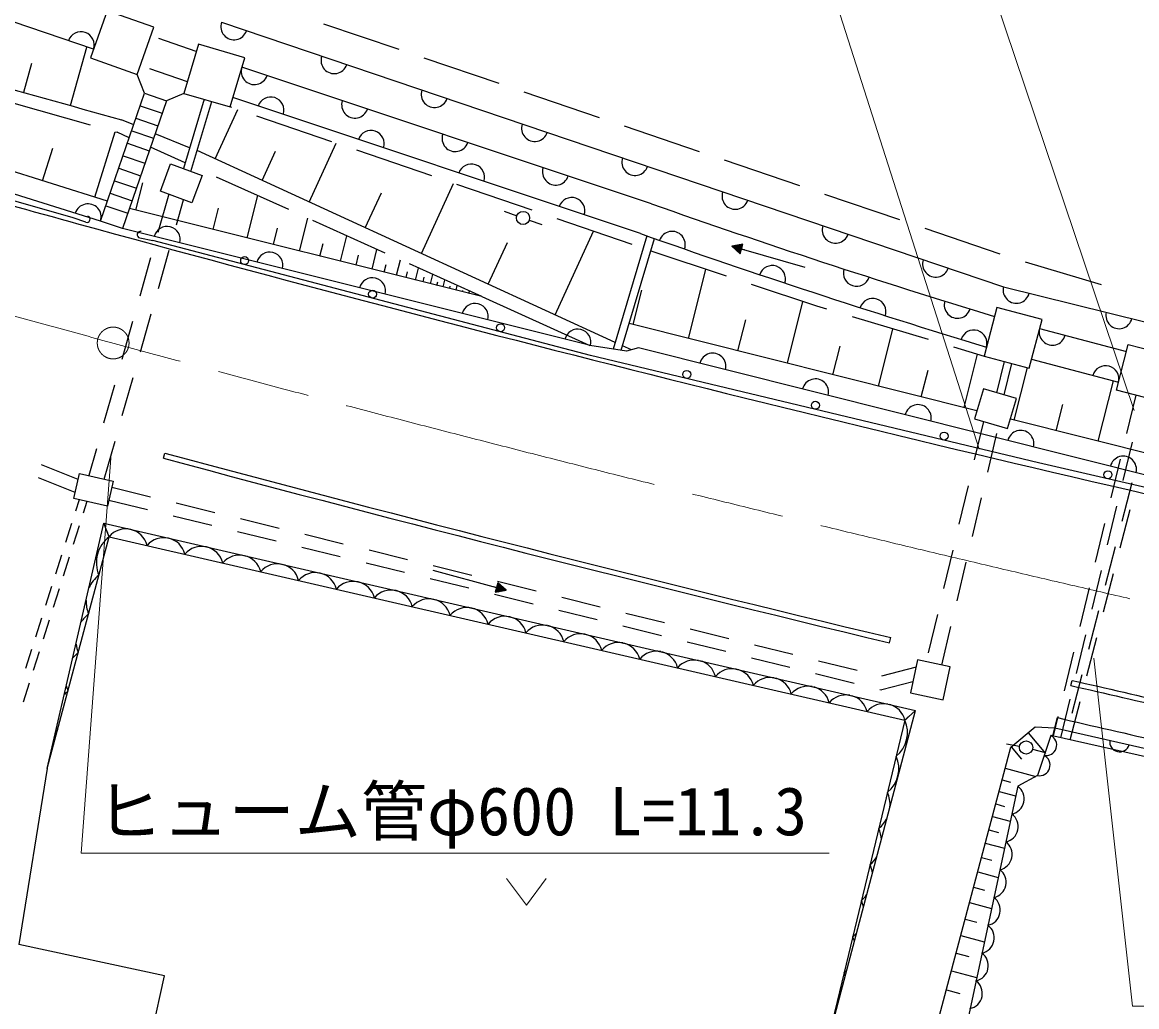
# Model space of a CAD drawing. Units: millimetres, scale not verified. Extents: x 40000 to 679996, y 20000 to 379998.
# Drawn here: x 452310 to 494429, y 244356 to 281571 of the extents above; entities that cross this region are included whole.
import ezdxf
from ezdxf.enums import TextEntityAlignment as Align

# ---------------------------------------------------------------- set-up
doc = ezdxf.new("R2010")
doc.units = ezdxf.units.MM
doc.header["$LTSCALE"] = 999.995
doc.linetypes.add('CHAIN', pattern=[18.5, 12, -1.5, 3.5, -1.5])
for name, color, linetype, lineweight in [('M-BGD', 7, 'Continuous', 25), ('M-BMK', 2, 'CHAIN', 13), ('M-STR-HTXT', 7, 'Continuous', 13)]:
    doc.layers.add(name, color=color, linetype=linetype, lineweight=lineweight)
doc.styles.add('ＭＳ ゴシック', font='')
doc.styles.get('ＭＳ ゴシック').set_extended_font_data('MS Gothic')

msp = doc.modelspace()

# ---------------------------------------------------------------- linework, layer by layer
at = {"layer": 'M-BGD'}
for p, q in [((455001.9, 280550.4), (449451.2, 282442.6)), ((459838.1, 281570.9), (489394.9, 271569.7)), ((463695.2, 281517.8), (466535.4, 280551.8)), ((458887.2, 280472.3), (457470.1, 280964)), ((454133.5, 278425.9), (454754.9, 280634.6)), ((467482.1, 280229.7), (470322.3, 279263.7)), ((452366.6, 278923), (452677.3, 280027.3)), ((458549.3, 279320.4), (457132, 279811.8)), ((476090.9, 274708), (460611.6, 279874)), ((456933.3, 278891.3), (456648.2, 279600.2)), ((458420.7, 278882.4), (457759.9, 278606.8)), ((471269, 278941.7), (474109.2, 277975.6)), ((451988.5, 278509.9), (454876.4, 277697.4)), ((456770.6, 278418.6), (457597.2, 278134)), ((459180.8, 278659.4), (458400.7, 276038.3)), ((458682.4, 275933.3), (459468.7, 278574.9)), ((475675.3, 273581.4), (460273.7, 278722.5)), ((455529.9, 274814.7), (445111.9, 278071.3)), ((459597.4, 276407.2), (460452.9, 278272.3)), ((460224, 278350.7), (460170, 278369.1)), ((464008.4, 277055.5), (461170.1, 278026.9)), ((456520.9, 277693.3), (456056, 277885.1)), ((456607.8, 277945.8), (457434.4, 277661.2)), ((475055.9, 277653.6), (477896.1, 276687.5)), ((455269.4, 274058), (444579.1, 277399.7)), ((455052.7, 274963.9), (455824, 277431.1)), ((455839, 277426.6), (455893.5, 277411.3)), ((456352.6, 277204.4), (455893.2, 277411.3)), ((456445.1, 277473), (457271.7, 277188.5)), ((458633.9, 276822.1), (457330.6, 277359.5)), ((454237.1, 274181.5), (445276.6, 276741)), ((453078.9, 275580.9), (453464.6, 276814.5)), ((456282.3, 277000.3), (457108.9, 276715.7)), ((458464.5, 276252.8), (457153, 276843.7)), ((474721.1, 269469.6), (458916.4, 276719.6)), ((463154.5, 274775.5), (464174.3, 276998.7)), ((467792.9, 275760.2), (464954.6, 276731.7)), ((456119.6, 276527.5), (456946.2, 276242.9)), ((461375.9, 275591.4), (461885.8, 276703)), ((478842.8, 276365.5), (481683, 275399.4)), ((455956.8, 276054.7), (456783.4, 275770.2)), ((455794.1, 275582), (456620.7, 275297.4)), ((456605.3, 274470.7), (456862.7, 275499.6)), ((462381.6, 274488), (459646.4, 275720.3)), ((467394.6, 272830.4), (468610.2, 275480.5)), ((455631.3, 275109.2), (456457.9, 274824.6)), ((457844.6, 275069), (457434.3, 273626.2)), ((465274.5, 273803), (465882.3, 275128)), ((471577.4, 274465), (468739, 275436.4)), ((482629.8, 275077.4), (485469.9, 274111.3)), ((455468.6, 274636.4), (456295.2, 274351.9)), ((458140.7, 273916.7), (458408.6, 274858.8)), ((460807.6, 273419.6), (461207.2, 275017.1)), ((469675.4, 271201.8), (456357.4, 274532.7)), ((459529.6, 273739.3), (459729.4, 274538)), ((470528.6, 274425.4), (470999.5, 274257.5)), ((454708.5, 274011.6), (454237.1, 274181.5)), ((473789.5, 269348.2), (456096, 273773.4)), ((461799.7, 273171.5), (461954.7, 273791.6)), ((462791.7, 272923.4), (463101.9, 274163.5)), ((466028.5, 272844.9), (463293.3, 274077.2)), ((471470.5, 274089.6), (471941.5, 273921.7)), ((475361.9, 273169.8), (472523.5, 274141.2)), ((486416.7, 273789.3), (489256.8, 272823.2)), ((456752.6, 273419.6), (457243.1, 273317.5)), ((464331.9, 272538.2), (464572.6, 273500.8)), ((472448.8, 270511.9), (473897.9, 273670.8)), ((475919.4, 273495.5), (474645.8, 269216.4)), ((474945.1, 269170.4), (476202.8, 273396)), ((457457, 271512.1), (457867.2, 272954.9)), ((463561.8, 272730.8), (463682.2, 273212.1)), ((465527.5, 272239.2), (465714.3, 272986.4)), ((469921.7, 271671.2), (470646.2, 273250.6)), ((479543.1, 273178.2), (479130.9, 273101.7)), ((479130.9, 273101.7), (479439.4, 272817.8)), ((479491.3, 272998), (479130.9, 273101.7)), ((479487.8, 272986), (479151.5, 273082.8)), ((479494.8, 273010), (479158.4, 273106.8)), ((479484.4, 272974), (479172.1, 273063.9)), ((479498.2, 273022), (479185.9, 273111.9)), ((479480.9, 272962), (479192.6, 273044.9)), ((479477.5, 272950), (479213.2, 273026)), ((479501.7, 273034), (479213.4, 273117)), ((479474, 272937.9), (479233.8, 273007.1)), ((479505.1, 273046.1), (479240.8, 273122.1)), ((479470.6, 272925.9), (479254.3, 272988.2)), ((479508.6, 273058.1), (479268.3, 273127.2)), ((479467.1, 272913.9), (479274.9, 272969.2)), ((479463.6, 272901.9), (479295.5, 272950.3)), ((479512, 273070.1), (479295.8, 273132.3)), ((479460.2, 272889.9), (479316, 272931.4)), ((479515.5, 273082.1), (479323.3, 273137.4)), ((479518.9, 273094.1), (479350.8, 273142.5)), ((479522.4, 273106.1), (479378.3, 273147.6)), ((479525.9, 273118.1), (479405.7, 273152.7)), ((479529.3, 273130.1), (479433.2, 273157.8)), ((479439.4, 272817.8), (479543.1, 273178.2)), ((479532.8, 273142.2), (479460.7, 273162.9)), ((479536.2, 273154.2), (479488.2, 273168)), ((481893.8, 272306.7), (479491.3, 272998)), ((479611.4, 272963.4), (479491.3, 272998)), ((479539.7, 273166.2), (479515.7, 273173.1)), ((457160.8, 272664.3), (456750.6, 271221.5)), ((464929.7, 272388.7), (465023.1, 272762.3)), ((466455.5, 272007.1), (466600.6, 272587.1)), ((476062.6, 272925), (478910.4, 271981.5)), ((479456.7, 272877.9), (479336.6, 272912.5)), ((479453.3, 272865.9), (479357.2, 272893.5)), ((479449.8, 272853.9), (479377.7, 272874.6)), ((479446.4, 272841.8), (479398.3, 272855.7)), ((479442.9, 272829.8), (479418.9, 272836.8)), ((490209.4, 272519.3), (493082.7, 271656.9)), ((465991.5, 272123.1), (466064, 272413.1)), ((466815.7, 271917), (466872, 272142.1)), ((469675.4, 271201.8), (466940.2, 272434.1)), ((467175.9, 271826.9), (467288.6, 272277.1)), ((477485.5, 269617.5), (478138.8, 272221.4)), ((467455.6, 271757), (467499.3, 271931.7)), ((467735.2, 271687), (467822.6, 272036.5)), ((467977.7, 271626.4), (468010.5, 271757.4)), ((468220.2, 271565.7), (468285.8, 271827.8)), ((479859.6, 271667), (482332.9, 270847.6)), ((468462.8, 271505), (468484.6, 271592.4)), ((468705.3, 271444.4), (468749, 271619.1)), ((468947.8, 271383.7), (468958.7, 271427.4)), ((469190.3, 271323.1), (469212.2, 271410.4)), ((475402.4, 270140.1), (475729.1, 271442.1)), ((469675.4, 271201.8), (473761.2, 269352.5)), ((481228.8, 268678.4), (481815.8, 271018)), ((482332.9, 270847.6), (482710.8, 270734.4)), ((456773.3, 269107.4), (457183.5, 270550.2)), ((483668.8, 270447.6), (486542.7, 269587)), ((456477.1, 270259.6), (456066.9, 268816.8)), ((488390, 266881.9), (475245.4, 270179.5)), ((479357.2, 269148), (479650.6, 270317.8)), ((490760, 269994.5), (494036.8, 269122.6)), ((484670.7, 267814.9), (485210.4, 269966.1)), ((475151.6, 269138.6), (473761.2, 269352.5)), ((475331.4, 269189.6), (474996.5, 269343.2)), ((475600.1, 269265.8), (475151.6, 269138.6)), ((503257.3, 262327.2), (475600.1, 269265.8)), ((482949.8, 268246.7), (483219.6, 269322.3)), ((487500.7, 269300.2), (488660.8, 268952.8)), ((487905, 267003.5), (488412.1, 269024.9)), ((489413.5, 268753.2), (489133.6, 267568.4)), ((490453, 268836.8), (493738.9, 267961)), ((486287.9, 267409.2), (486541.4, 268419.9)), ((489421.6, 267482.4), (489703.6, 268676.3)), ((489801.4, 266527.8), (490302.1, 268523.6)), ((456089.5, 266702.7), (456499.8, 268145.5)), ((492974.2, 265731.8), (493546.4, 268012.3)), ((455793.4, 267854.9), (455383.1, 266412.1)), ((494392.4, 267478.9), (494039.4, 266021.1)), ((491387.8, 266129.8), (491636.6, 267121.3)), ((488637.4, 266484.3), (488289.5, 265025.2)), ((495399.1, 265123.4), (489654.7, 266564.6)), ((488797.2, 264567.8), (489145.1, 266026.8)), ((455109.6, 265450.3), (454820.3, 264432.7)), ((455405.8, 264298), (455816, 265740.9)), ((493918.2, 264245.2), (494271.1, 265703.1)), ((457643, 265093.6), (457695, 265286.7)), ((493804.1, 265049.1), (493451.2, 263591.3)), ((454422.7, 264284.4), (453030.6, 264842.9)), ((454310.6, 263797.1), (452917.9, 264354.3)), ((494238.2, 264155.4), (493860.4, 262703.8)), ((455698.6, 263990.8), (457155.9, 263635.6)), ((488057.5, 264052.5), (487709.5, 262593.4)), ((454462.7, 263522.2), (454326.8, 263095.2)), ((454756, 263454.8), (454616.5, 263016.5)), ((455586.5, 263503.6), (457043.8, 263148.3)), ((458127.5, 263398.9), (459584.8, 263043.7)), ((488217.3, 262136), (488565.2, 263595)), ((493329.9, 261815.4), (493682.9, 263273.3)), ((458015.3, 262911.5), (459472.6, 262556.2)), ((493806.8, 261704.6), (494184.7, 263156.2)), ((453256.9, 253365.4), (455395.8, 262632.6)), ((454175.1, 262618.8), (453947.6, 261904.1)), ((454464.9, 262540.1), (454237.4, 261825.4)), ((455395.8, 262632.6), (479621, 257044)), ((455591.7, 262124.8), (455395.8, 262632.6)), ((460556.3, 262806.9), (462013.7, 262451.7)), ((493215.9, 262619.3), (492863, 261161.5)), ((453256.9, 253365.4), (455591.7, 262124.8)), ((455591.7, 262124.8), (479578.9, 256592.6)), ((460444.2, 262319.4), (461901.5, 261964.1)), ((462985.2, 262214.9), (464442.6, 261859.7)), ((462873, 261727.3), (464330.4, 261372.1)), ((465414.1, 261622.9), (466871.5, 261267.7)), ((487477.6, 261620.7), (487129.6, 260161.6)), ((493608.5, 261736.1), (493230.6, 260284.4)), ((453795.9, 261427.7), (453568.5, 260713)), ((454085.7, 261349), (453858.2, 260634.3)), ((465301.9, 261135.2), (466759.2, 260780)), ((487637.3, 259704.2), (487985.3, 261163.3)), ((467821.3, 260856.5), (470234.9, 260205.1)), ((467843, 261031), (469300.3, 260675.8)), ((492741.7, 259385.6), (493094.6, 260843.5)), ((493177.1, 259285.2), (493555, 260736.8)), ((467730.8, 260543.1), (469188.1, 260187.9)), ((470283.8, 260386.1), (470186.1, 260024)), ((470261, 260301.6), (470429.9, 260256)), ((470264.2, 260313.7), (470409.1, 260274.6)), ((470267.5, 260325.7), (470388.2, 260293.2)), ((470270.7, 260337.8), (470367.3, 260311.8)), ((470271.8, 260438.6), (471727.9, 260078.5)), ((470274, 260349.9), (470346.4, 260330.3)), ((470277.3, 260362), (470325.5, 260348.9)), ((470280.5, 260374), (470304.7, 260367.5)), ((470597, 260107.4), (470283.8, 260386.1)), ((453416.8, 260236.6), (453189.3, 259521.9)), ((453706.6, 260157.9), (453479.1, 259443.2)), ((470114.2, 260237.6), (470234.9, 260205.1)), ((470159.6, 259950.9), (471615.8, 259590.9)), ((470186.1, 260024), (470597, 260107.4)), ((470189.3, 260036.1), (470213.5, 260029.6)), ((470192.6, 260048.2), (470240.9, 260035.2)), ((470195.8, 260060.2), (470268.2, 260040.7)), ((470199.1, 260072.3), (470295.6, 260046.3)), ((470202.4, 260084.4), (470323, 260051.8)), ((470205.6, 260096.5), (470350.4, 260057.4)), ((470208.9, 260108.5), (470377.8, 260062.9)), ((470212.1, 260120.6), (470405.2, 260068.5)), ((470215.4, 260132.7), (470432.6, 260074)), ((470218.6, 260144.7), (470460, 260079.6)), ((470221.9, 260156.8), (470487.4, 260085.1)), ((470225.1, 260168.9), (470514.8, 260090.7)), ((470228.4, 260180.9), (470542.2, 260096.2)), ((470231.7, 260193), (470569.6, 260101.8)), ((470234.9, 260205.1), (470597, 260107.4)), ((470238.2, 260217.1), (470576.1, 260125.9)), ((470241.4, 260229.2), (470555.2, 260144.5)), ((470244.7, 260241.3), (470534.3, 260163.1)), ((470247.9, 260253.3), (470513.4, 260181.7)), ((470251.2, 260265.4), (470492.6, 260200.3)), ((470254.5, 260277.5), (470471.7, 260218.9)), ((470257.7, 260289.5), (470450.8, 260237.4)), ((492627.7, 260189.5), (492274.7, 258731.7)), ((472698.7, 259838.5), (474154.8, 259478.4)), ((453037.6, 259045.5), (452810.2, 258330.8)), ((472586.5, 259351), (474042.7, 258991)), ((475125.6, 259238.4), (476581.7, 258878.3)), ((486897.6, 259188.9), (486549.7, 257729.8)), ((492978.8, 259316.7), (492600.9, 257865.1)), ((453327.4, 258966.8), (453099.9, 258252.1)), ((475013.5, 258751.1), (476469.6, 258391.1)), ((477552.5, 258638.2), (479008.6, 258278.2)), ((487057.4, 257272.4), (487405.4, 258731.5)), ((485090.8, 258113.3), (485137.3, 258307.8)), ((492153.5, 256955.8), (492506.4, 258413.7)), ((492547.4, 256865.8), (492925.2, 258317.4)), ((452658.5, 257854.4), (452431, 257139.7)), ((452948.3, 257775.7), (452720.8, 257061)), ((477440.4, 258151.1), (478896.6, 257791.2)), ((479979.4, 258038.1), (481435.5, 257678)), ((479867.4, 257551.2), (481323.5, 257191.3)), ((482406.2, 257438), (483862.4, 257077.9)), ((492039.4, 257759.7), (491686.5, 256301.9)), ((479621, 257044), (486070.9, 255556)), ((482294.3, 256951.3), (483750.5, 256591.4)), ((486087.4, 257188.5), (484788.2, 256849)), ((452569.1, 256584.6), (452341.6, 255869.9)), ((479578.9, 256592.6), (485670.5, 255187.8)), ((485968.9, 256640.7), (484793.5, 256333.6)), ((491943.4, 256498.5), (491988.6, 256693.3)), ((492349, 256897.3), (491971.2, 255445.7)), ((484721.2, 256351.4), (484793.5, 256333.6)), ((491565.2, 254526), (491918.2, 255983.9)), ((491917.7, 254446.4), (492295.5, 255898.1)), ((482569.2, 242339.4), (486070.9, 255556)), ((485670.5, 255187.8), (486070.9, 255556)), ((491451.2, 255330), (491272.5, 254592.1)), ((491339.2, 254895.5), (491429.3, 255283.3)), ((485670.5, 255187.8), (483367, 245644.4)), ((489668.1, 254161.8), (490596.5, 254938.9)), ((490596.5, 254938.9), (491339.2, 254895.5)), ((491264.7, 254593.8), (491339.2, 254895.5)), ((491339.2, 254895.5), (514350.6, 249675.9)), ((490328.4, 254714.4), (490984.2, 253930.9)), ((491176.9, 254613.6), (490677.9, 253098.8)), ((514289.6, 249396.7), (491176.9, 254613.6)), ((486070.9, 240609), (489668.1, 254161.8)), ((490001.4, 254196.4), (489508.4, 254279.5)), ((489685.2, 254176.1), (490069.7, 253716.7)), ((490490, 254092.6), (490974.2, 253967.8)), ((453256.9, 253365.4), (452176.3, 246713.8)), ((489458.6, 253372.7), (490616.7, 253065.3)), ((489341.7, 252932.3), (489656.3, 252848.8)), ((490677.9, 253098.8), (489932.7, 252690.5)), ((489932.7, 252690.5), (487449.3, 241133.2)), ((489224.9, 252491.9), (489854, 252325)), ((489099.6, 252020), (489436.7, 251930.5)), ((488974.3, 251548), (489648.6, 251369)), ((488840, 251042.1), (489201.4, 250946.2)), ((488705.8, 250536.3), (489428.4, 250344.5)), ((488561.9, 249994.1), (488949.1, 249891.3)), ((488418, 249451.9), (489192.5, 249246.4)), ((488263.8, 248870.9), (488678.8, 248760.7)), ((488109.5, 248289.8), (488939.6, 248069.5)), ((487944.2, 247667), (488389.1, 247548.9)), ((487778.9, 247044.2), (488668.6, 246808.1)), ((457682, 245520.9), (452176.3, 246713.8)), ((487601.8, 246376.7), (488078.5, 246250.2)), ((483367, 245644.4), (482569.2, 242339.4)), ((487424.6, 245709.2), (488378.2, 245456.2)), ((456994.6, 242348.5), (457682, 245520.9)), ((487234.7, 244993.8), (487745.7, 244858.2))]:
    msp.add_line(p, q, dxfattribs=at)
for points in [[(457279.5, 281386.8), (455517.4, 282009.4), (454886.1, 280222.8), (456648.2, 279600.2)], [(460170, 278369.1), (460715.2, 280227.3), (458965.9, 280740.6), (458420.7, 278882.4)], [(457759.9, 278606.8), (456096, 273773.4), (455269.4, 274058), (456933.3, 278891.3)], [(457529.9, 275186.2), (457914.8, 276219.3), (459108.1, 275774.7), (458723.2, 274741.6)], [(490364, 268501.1), (490850.8, 270336.8), (489147.6, 270788.4), (488660.8, 268952.8)], [(489549.4, 266212), (489887.2, 267343.4), (488639, 267716.1), (488301.2, 266584.7)], [(454475.1, 264512.2), (455751, 264218.6), (455534.1, 263275.8), (454258.2, 263569.3)], [(487111.3, 255959.7), (487380.1, 257202.6), (486148.1, 257469.1), (485879.3, 256226.2)]]:
    msp.add_lwpolyline(points, close=True, dxfattribs=at)
for points in [[(532280.1, 254713.7), (500759.9, 262599.2), (490721.1, 264917.6), (473782.6, 268979.6), (457243.1, 273317.5)], [(489394.9, 271569.7), (517522.1, 264604.3), (530737.9, 260948.5), (537638.9, 259192.9)], [(495080.9, 267302.3), (493663.2, 267665.9), (494104.5, 269386.2), (495580.1, 269007.7)]]:
    msp.add_lwpolyline(points, dxfattribs=at)
for centre, radius in [((471235, 274173.6), 250), ((460714.5, 272562.1), 150), ((465550.9, 271293.7), 150), ((470387.3, 270025.2), 150), ((477424.7, 268260.5), 150), ((482286.8, 267094.5), 150), ((487148.9, 265928.5), 150), ((493338.4, 264467.1), 150), ((490247.9, 254154.9), 250)]:
    msp.add_circle(centre, radius, dxfattribs=at)
for centre, radius, start, end in [((460311.7, 281410.6), 500, 161.30565, 341.30565), ((683130.4, 1096231.7), 849266.8, 253.67292, 254.49174), ((454528.6, 280711.7), 500, 341.17528, 161.17528), ((464100.6, 280128.5), 500, 161.30565, 341.30565), ((461085.8, 279715.7), 500, 161.54437, 341.54437), ((467889.6, 278846.5), 500, 161.30565, 341.30565), ((461695.9, 278247.4), 500, 341.52614, 161.52614), ((464880.1, 278449.4), 500, 161.54437, 341.54437), ((471678.5, 277564.4), 500, 161.30565, 341.30565), ((465489.7, 276979.9), 500, 341.52614, 161.52614), ((468674.3, 277183.1), 500, 161.54437, 341.54437), ((718722, 1234238.2), 995994.9, 254.01066, 254.65312), ((475467.5, 276282.3), 500, 161.30565, 341.30565), ((469283.6, 275712.4), 500, 341.52614, 161.52614), ((472468.6, 275916.9), 500, 161.54437, 341.54437), ((479256.4, 275000.2), 500, 161.30565, 341.30565), ((454792.2, 274207.1), 500, 342.64107, 162.64107), ((473077.4, 274444.9), 500, 341.52614, 161.52614), ((582499.5, 576692.9), 320183.8, 250.58938, 253.03188), ((454750.9, 274129.2), 125, 250.18159, 70.18159), ((457782.6, 273351.6), 500, 345.95796, 165.95796), ((483045.4, 273718.2), 500, 161.30565, 341.30565), ((718722, 1234238.2), 995994.9, 254.65305, 257.39804), ((456778, 273542), 125, 78.24561, 258.24561), ((582459.8, 576706.1), 321383.8, 250.5937, 253.04723), ((476867.6, 273166.5), 500, 340.95079, 160.95079), ((461663, 272381.1), 500, 345.95796, 165.95796), ((486834.3, 272436.1), 500, 161.30565, 341.30565), ((480653.3, 271875), 500, 341.41869, 161.41869), ((483841.9, 272090.5), 500, 162.22452, 342.22452), ((465543.5, 271410.5), 500, 345.95796, 165.95796), ((489880.2, 271449.5), 500, 166.0912, 346.0912), ((469423.9, 270440), 500, 345.95796, 165.95796), ((484455.3, 270632.4), 500, 342.33478, 162.33478), ((487655, 270882.3), 500, 162.77478, 342.77478), ((493762.9, 270488), 500, 166.0912, 346.0912), ((491243.2, 269865.9), 500, 165.1, 345.1), ((473304.4, 269469.5), 500, 345.95796, 165.95796), ((488272, 269435.7), 500, 342.81119, 162.81119), ((478401.9, 268562.8), 500, 345.91642, 165.91642), ((493255.8, 268089.7), 500, 345.07449, 165.07449), ((482281.7, 267589.5), 500, 345.91642, 165.91642), ((486161.4, 266616.2), 500, 345.91642, 165.91642), ((490041.2, 265642.8), 500, 345.91642, 165.91642), ((718722, 1234238.2), 1003694.9, 254.92294, 256.53972), ((718722, 1234238.2), 1003494.9, 254.92294, 256.53972), ((493920.9, 264669.5), 500, 345.91642, 165.91642), ((456223.5, 261593.7), 825.4, 14.07904, 139.94674), ((456370.4, 261135.4), 1259, 128.20464, 201.94444), ((454791.2, 261924), 825.4, 14.07904, 28.12034), ((457655.8, 261263.4), 825.4, 14.07904, 139.94674), ((459088.1, 260933), 825.4, 14.07904, 139.94674), ((456321.7, 261930.2), 1259, 199.65264, 201.94444), ((460520.5, 260602.7), 825.4, 14.07904, 139.94674), ((461952.8, 260272.4), 825.4, 14.07904, 139.94674), ((463385.1, 259942), 825.4, 14.07904, 139.94674), ((455981.3, 259675.5), 1259, 128.20464, 155.90344), ((464817.4, 259611.7), 825.4, 14.07904, 139.94674), ((466249.8, 259281.4), 825.4, 14.07904, 139.94674), ((455981.3, 259675.5), 1259, 178.10314, 201.94444), ((467682, 258951), 825.4, 14.07904, 139.94674), ((455592.1, 258215.6), 1259, 128.20464, 147.20734), ((469114.4, 258620.7), 825.4, 14.07904, 139.94674), ((470546.7, 258290.3), 825.4, 77.01184, 139.94674), ((470546.7, 258290.3), 825.4, 14.07904, 77.00714), ((471979, 257960), 825.4, 77.85204, 139.94674), ((471979, 257960), 825.4, 14.07904, 76.16694), ((473411.3, 257629.7), 825.4, 78.20104, 139.94674), ((473411.3, 257629.7), 825.4, 14.07904, 75.81794), ((455592.1, 258215.6), 1259, 186.79924, 201.94444), ((474843.7, 257299.3), 825.4, 78.46884, 139.94674), ((474843.7, 257299.3), 825.4, 14.07904, 75.55004), ((476276, 256969), 825.4, 78.69464, 139.94674), ((476276, 256969), 825.4, 14.07904, 75.32434), ((455203, 256755.7), 1259, 128.20464, 141.22934), ((477708.3, 256638.7), 825.4, 78.89354, 139.94674), ((477708.3, 256638.7), 825.4, 14.07904, 75.12534), ((479140.6, 256308.3), 825.4, 79.07334, 139.94674), ((479140.6, 256308.3), 825.4, 14.07904, 74.94554), ((480572.9, 255978), 825.4, 79.23874, 139.94674), ((480572.9, 255978), 825.4, 14.07904, 74.78014), ((718722, 1234238.2), 1003494.9, 256.94162, 257.39804), ((454813.8, 255295.8), 1259, 128.20464, 136.33434), ((455203, 256755.7), 1259, 192.77714, 201.94444), ((482005.2, 255647.7), 825.4, 79.39274, 139.94674), ((482005.2, 255647.7), 825.4, 14.07904, 74.62624), ((483437.6, 255317.3), 825.4, 79.53734, 139.94674), ((483437.6, 255317.3), 825.4, 14.07904, 74.48164), ((718722, 1234238.2), 1003694.9, 256.94162, 257.39804), ((484869.9, 254987), 825.4, 79.67404, 139.94674), ((484869.9, 254987), 825.4, 14.07904, 74.34484), ((486302.2, 254656.6), 825.4, 125.25254, 139.94674), ((484926.1, 256088.8), 1168.7, 309.56024, 315.63494), ((718722, 1234238.2), 1004994.9, 256.92872, 257.39804), ((454424.7, 253836), 1259, 128.20464, 132.06214), ((454813.8, 255295.8), 1259, 197.67224, 201.94444), ((484597, 254725.4), 1168.7, 309.56024, 23.30004), ((484659.7, 253988.9), 1168.7, 19.69064, 23.30004), ((484988.8, 255352.2), 1168.7, 309.56024, 313.41754), ((491000.9, 254250.5), 403.6, 259.39423, 64.13666), ((493783, 254367.7), 375.9, 171.1699, 343.27017), ((484267.9, 253362.1), 1168.7, 309.56024, 23.30004), ((490750.6, 253490.7), 403.6, 259.39423, 64.13666), ((483938.8, 251998.8), 1168.7, 355.45664, 23.30004), ((489588.5, 252214.3), 587.4, 281.70738, 54.02932), ((483938.8, 251998.8), 1168.7, 309.56024, 334.86444), ((489362.7, 251163.7), 587.4, 281.70738, 54.02932), ((483609.8, 250635.4), 1168.7, 1.96264, 23.30004), ((489136.8, 250113.1), 587.4, 281.70738, 54.02932), ((483609.8, 250635.4), 1168.7, 309.56024, 328.35854), ((483280.7, 249272.1), 1168.7, 6.61304, 23.30004), ((488911, 249062.5), 587.4, 281.70738, 54.02932), ((483280.7, 249272.1), 1168.7, 309.56024, 323.70814), ((482951.7, 247908.8), 1168.7, 10.45374, 23.30004), ((488685.2, 248011.9), 587.4, 281.70738, 54.02932), ((488459.3, 246961.3), 587.4, 281.70738, 54.02932), ((482622.6, 246545.5), 1168.7, 13.81294, 23.30004), ((482951.7, 247908.8), 1168.7, 309.56024, 319.86734), ((488233.5, 245910.7), 587.4, 281.70738, 54.02932), ((482622.6, 246545.5), 1168.7, 309.56024, 316.50824), ((482293.6, 245182.1), 1168.7, 16.84464, 23.30004), ((488007.7, 244860.1), 587.4, 281.70738, 54.02932)]:
    msp.add_arc(centre, radius, start, end, dxfattribs=at)
at = {"layer": 'M-BMK'}
msp.add_circle((455744.7, 269446.6), 600, dxfattribs=at)
msp.add_arc((718723.9, 1234237.7), 999994.9, 253.15604, 257.39774, dxfattribs=at)
at = {"layer": 'M-STR-HTXT'}
for p, q in [((494332.4, 266897.7), (485595.6, 292843.3)), ((488480.1, 265429.6), (481412.4, 287516.2)), ((455667.9, 265252.4), (454529.9, 250158.3)), ((492809.7, 257529.7), (494272.1, 244378.5)), ((454529.9, 250158.3), (482800.7, 250158.3)), ((470614.3, 249200.6), (471364.3, 248200.6)), ((471364.3, 248200.6), (472114.3, 249200.6)), ((494272.1, 244378.5), (495193.3, 244378.5))]:
    msp.add_line(p, q, dxfattribs=at)

# ---------------------------------------------------------------- texts
at = {"layer": 'M-STR-HTXT', "style": 'ＭＳ ゴシック'}
msp.add_text('ヒューム管φ600 L=11.3', height=1833, dxfattribs=at).set_placement((468539.1, 250284.5), align=Align.BOTTOM_CENTER)

doc.saveas('drawing.dxf')
